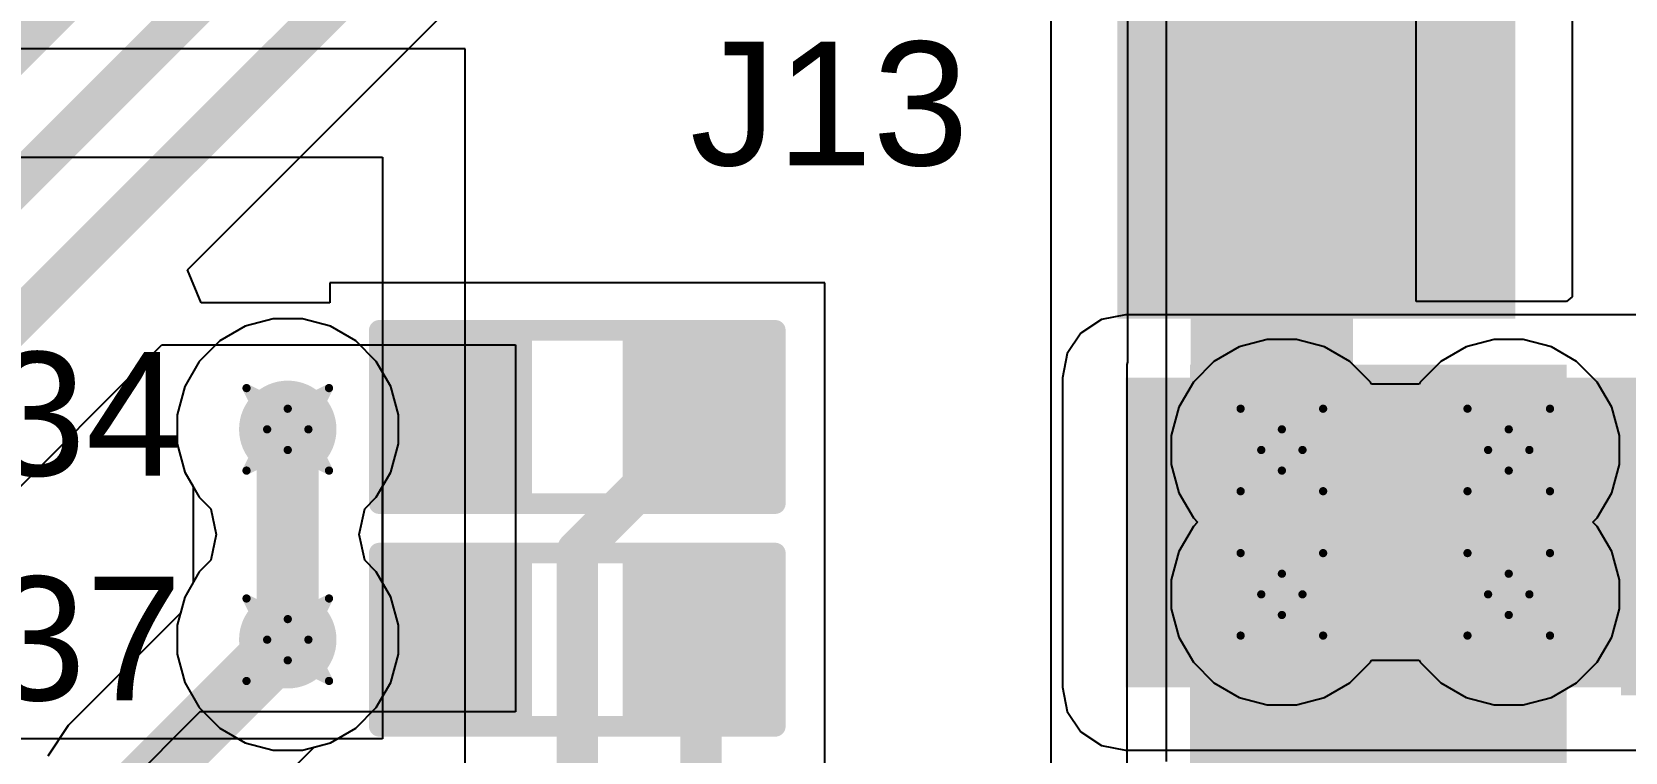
# Model space of a CAD drawing. Header units: inches. Extents: x -36 to 349, y -11 to 240.
# Drawn here: x 16.67 to 26.48, y 54.76 to 59.19 of the extents above; entities that cross this region are included whole.
import ezdxf

# ---------------------------------------------------------------- set-up
doc = ezdxf.new("R2010")
doc.units = ezdxf.units.IN
for name, color, linetype in [('Bottom Layer', 5, 'Continuous'), ('Drill Drawing', 1, 'Continuous'), ('Layer 1', 16, 'Continuous'), ('Layer 2', 76, 'Continuous'), ('Top Layer', 1, 'Continuous'), ('Top Overlay', 2, 'Continuous'), ('Top Paste', 8, 'Continuous'), ('Top Solder', 216, 'Continuous'), ('Via Holes', 16, 'Continuous')]:
    doc.layers.add(name, color=color, linetype=linetype)
doc.styles.add('Arial', font='', dxfattribs={"height": 0.2})
doc.styles.get('Arial').set_extended_font_data('Arial')

# ---------------------------------------------------------------- blocks, each defined once
blk = doc.blocks.new('R___0603_21')
at = {"layer": 'Top Layer'}
for points in [[(-0.381, 0.4445), (-0.381, -0.4445), (-1.143, -0.4445), (-1.143, 0.4445)], [(1.143, 0.4445), (1.143, -0.4445), (0.381, -0.4445), (0.381, 0.4445)]]:
    blk.add_hatch(color=1, dxfattribs=at).paths.add_polyline_path(points)
at = {"layer": 'Top Paste'}
for points in [[(-0.381, 0.4445), (-0.381, -0.4445), (-1.143, -0.4445), (-1.143, 0.4445)], [(1.143, 0.4445), (1.143, -0.4445), (0.381, -0.4445), (0.381, 0.4445)]]:
    blk.add_hatch(color=8, dxfattribs=at).paths.add_polyline_path(points)
at = {"layer": 'Top Solder'}
for points in [[(-0.2794, 0.5461), (-0.2794, -0.5461), (-1.2446, -0.5461), (-1.2446, 0.5461)], [(1.2446, 0.5461), (1.2446, -0.5461), (0.2794, -0.5461), (0.2794, 0.5461)]]:
    blk.add_hatch(color=216, dxfattribs=at).paths.add_polyline_path(points)
at = {"layer": 'Top Overlay'}
for points in [[(1.2192, 0.5334, 0.127, 0.127, 0), (-1.2192, 0.5334, 0.127, 0.127, 0)], [(-1.2192, 0.5334, 0.127, 0.127, 0), (-1.2192, -0.5334, 0.127, 0.127, 0)], [(1.2192, 0.5334, 0.127, 0.127, 0), (1.2192, -0.5334, 0.127, 0.127, 0)], [(1.2192, -0.5334, 0.127, 0.127, 0), (-1.2192, -0.5334, 0.127, 0.127, 0)]]:
    blk.add_lwpolyline(points, format="xyseb", dxfattribs=at)
for points in [[(-1.25095, 0.5334, 0.0635, 0.0635, 1), (-1.18745, 0.5334, 0.0635, 0.0635, 1)], [(-1.25095, 0.5334, 0.0635, 0.0635, 1), (-1.18745, 0.5334, 0.0635, 0.0635, 1)], [(1.18745, 0.5334, 0.0635, 0.0635, 1), (1.25095, 0.5334, 0.0635, 0.0635, 1)], [(1.18745, 0.5334, 0.0635, 0.0635, 1), (1.25095, 0.5334, 0.0635, 0.0635, 1)], [(-1.25095, -0.5334, 0.0635, 0.0635, 1), (-1.18745, -0.5334, 0.0635, 0.0635, 1)], [(-1.25095, -0.5334, 0.0635, 0.0635, 1), (-1.18745, -0.5334, 0.0635, 0.0635, 1)], [(1.18745, -0.5334, 0.0635, 0.0635, 1), (1.25095, -0.5334, 0.0635, 0.0635, 1)], [(1.18745, -0.5334, 0.0635, 0.0635, 1), (1.25095, -0.5334, 0.0635, 0.0635, 1)]]:
    blk.add_lwpolyline(points, format="xyseb", close=True, dxfattribs=at)
blk = doc.blocks.new('R___0603_23')
at = {"layer": 'Top Layer'}
for points in [[(-0.381, 0.4445), (-0.381, -0.4445), (-1.143, -0.4445), (-1.143, 0.4445)], [(1.143, 0.4445), (1.143, -0.4445), (0.381, -0.4445), (0.381, 0.4445)]]:
    blk.add_hatch(color=1, dxfattribs=at).paths.add_polyline_path(points)
at = {"layer": 'Top Paste'}
for points in [[(-0.381, 0.4445), (-0.381, -0.4445), (-1.143, -0.4445), (-1.143, 0.4445)], [(1.143, 0.4445), (1.143, -0.4445), (0.381, -0.4445), (0.381, 0.4445)]]:
    blk.add_hatch(color=8, dxfattribs=at).paths.add_polyline_path(points)
at = {"layer": 'Top Solder'}
for points in [[(-0.2794, 0.5461), (-0.2794, -0.5461), (-1.2446, -0.5461), (-1.2446, 0.5461)], [(1.2446, 0.5461), (1.2446, -0.5461), (0.2794, -0.5461), (0.2794, 0.5461)]]:
    blk.add_hatch(color=216, dxfattribs=at).paths.add_polyline_path(points)
at = {"layer": 'Top Overlay'}
for points in [[(-1.2192, 0.5334, 0.127, 0.127, 0), (1.2192, 0.5334, 0.127, 0.127, 0)], [(-1.2192, -0.5334, 0.127, 0.127, 0), (-1.2192, 0.5334, 0.127, 0.127, 0)], [(1.2192, -0.5334, 0.127, 0.127, 0), (1.2192, 0.5334, 0.127, 0.127, 0)], [(-1.2192, -0.5334, 0.127, 0.127, 0), (1.2192, -0.5334, 0.127, 0.127, 0)]]:
    blk.add_lwpolyline(points, format="xyseb", dxfattribs=at)
for points in [[(-1.25095, 0.5334, 0.0635, 0.0635, 1), (-1.18745, 0.5334, 0.0635, 0.0635, 1)], [(-1.25095, 0.5334, 0.0635, 0.0635, 1), (-1.18745, 0.5334, 0.0635, 0.0635, 1)], [(1.18745, 0.5334, 0.0635, 0.0635, 1), (1.25095, 0.5334, 0.0635, 0.0635, 1)], [(1.18745, 0.5334, 0.0635, 0.0635, 1), (1.25095, 0.5334, 0.0635, 0.0635, 1)], [(-1.25095, -0.5334, 0.0635, 0.0635, 1), (-1.18745, -0.5334, 0.0635, 0.0635, 1)], [(-1.25095, -0.5334, 0.0635, 0.0635, 1), (-1.18745, -0.5334, 0.0635, 0.0635, 1)], [(1.18745, -0.5334, 0.0635, 0.0635, 1), (1.25095, -0.5334, 0.0635, 0.0635, 1)], [(1.18745, -0.5334, 0.0635, 0.0635, 1), (1.25095, -0.5334, 0.0635, 0.0635, 1)]]:
    blk.add_lwpolyline(points, format="xyseb", close=True, dxfattribs=at)
blk = doc.blocks.new('HC_1_25_12PLT_340')
at = {"layer": 'Top Layer'}
blk.add_hatch(color=1, dxfattribs=at).paths.add_polyline_path([(8.0249, -0.1301), (10.3749, -0.1301), (10.3749, -2.6301), (8.0249, -2.6301)])
at = {"layer": 'Top Paste'}
blk.add_hatch(color=8, dxfattribs=at).paths.add_polyline_path([(8.0249, -0.1301), (10.3749, -0.1301), (10.3749, -2.6301), (8.0249, -2.6301)])
at = {"layer": 'Top Solder'}
for points in [[(6.4251, 0.5201), (6.4251, 2.2401), (7.3251, 2.2401), (7.3251, 0.5201)], [(7.9749, -0.0801), (10.4249, -0.0801), (10.4249, -2.6801), (7.9749, -2.6801)]]:
    blk.add_hatch(color=216, dxfattribs=at).paths.add_polyline_path(points)
at = {"layer": 'Top Overlay'}
for points in [[(9.9061, 0.9849, 0.127, 0.127, 0), (7.5062, 0.9849, 0.127, 0.127, 0)], [(9.9061, 0.9849, 0.127, 0.127, 0), (9.9061, 0.101, 0.127, 0.127, 0)]]:
    blk.add_lwpolyline(points, format="xyseb", dxfattribs=at)
for points in [[(7.4744, 0.9849, 0.0635, 0.0635, 1), (7.5379, 0.9849, 0.0635, 0.0635, 1)], [(9.8743, 0.9849, 0.0635, 0.0635, 1), (9.9378, 0.9849, 0.0635, 0.0635, 1)], [(9.8743, 0.9849, 0.0635, 0.0635, 1), (9.9378, 0.9849, 0.0635, 0.0635, 1)], [(9.8743, 0.101, 0.0635, 0.0635, 1), (9.9378, 0.101, 0.0635, 0.0635, 1)]]:
    blk.add_lwpolyline(points, format="xyseb", close=True, dxfattribs=at)

msp = doc.modelspace()

# ---------------------------------------------------------------- hatches: boundary and pattern name
at = {"layer": 'Bottom Layer'}
msp.add_hatch(color=5, dxfattribs=at).paths.add_polyline_path([(23.8023, 54.6529), (26.1205, 54.6529), (26.1205, 57.1428), (23.8023, 57.1428)])
h = msp.add_hatch(color=5, dxfattribs=at)
edge = h.paths.add_edge_path()
edge.add_arc((18.2462, 56.7436), 0.3, 0, 360)
h = msp.add_hatch(color=5, dxfattribs=at)
edge = h.paths.add_edge_path()
edge.add_arc((24.3676, 56.6166), 0.3, 0, 360)
h = msp.add_hatch(color=5, dxfattribs=at)
edge = h.paths.add_edge_path()
edge.add_arc((25.7646, 56.6166), 0.3, 0, 360)
h = msp.add_hatch(color=5, dxfattribs=at)
edge = h.paths.add_edge_path()
edge.add_arc((24.3676, 55.7276), 0.3, 0, 360)
h = msp.add_hatch(color=5, dxfattribs=at)
edge = h.paths.add_edge_path()
edge.add_arc((25.7646, 55.7276), 0.3, 0, 360)
h = msp.add_hatch(color=5, dxfattribs=at)
edge = h.paths.add_edge_path()
edge.add_arc((18.2462, 55.4482), 0.3, 0, 360)
at = {"layer": 'Layer 1'}
h = msp.add_hatch(color=16, dxfattribs=at)
edge = h.paths.add_edge_path()
edge.add_arc((18.2462, 56.7436), 0.3, 0, 360)
h = msp.add_hatch(color=16, dxfattribs=at)
edge = h.paths.add_edge_path()
edge.add_arc((24.3676, 56.6166), 0.3, 0, 360)
h = msp.add_hatch(color=16, dxfattribs=at)
edge = h.paths.add_edge_path()
edge.add_arc((25.7646, 56.6166), 0.3, 0, 360)
h = msp.add_hatch(color=16, dxfattribs=at)
edge = h.paths.add_edge_path()
edge.add_arc((24.3676, 55.7276), 0.3, 0, 360)
h = msp.add_hatch(color=16, dxfattribs=at)
edge = h.paths.add_edge_path()
edge.add_arc((25.7646, 55.7276), 0.3, 0, 360)
h = msp.add_hatch(color=16, dxfattribs=at)
edge = h.paths.add_edge_path()
edge.add_arc((18.2462, 55.4482), 0.3, 0, 360)
at = {"layer": 'Layer 2'}
h = msp.add_hatch(color=76, dxfattribs=at)
edge = h.paths.add_edge_path()
edge.add_arc((18.2462, 56.7436), 0.3, 0, 360)
h = msp.add_hatch(color=76, dxfattribs=at)
edge = h.paths.add_edge_path()
edge.add_arc((24.3676, 56.6166), 0.3, 0, 360)
h = msp.add_hatch(color=76, dxfattribs=at)
edge = h.paths.add_edge_path()
edge.add_arc((25.7646, 56.6166), 0.3, 0, 360)
h = msp.add_hatch(color=76, dxfattribs=at)
edge = h.paths.add_edge_path()
edge.add_arc((24.3676, 55.7276), 0.3, 0, 360)
h = msp.add_hatch(color=76, dxfattribs=at)
edge = h.paths.add_edge_path()
edge.add_arc((25.7646, 55.7276), 0.3, 0, 360)
h = msp.add_hatch(color=76, dxfattribs=at)
edge = h.paths.add_edge_path()
edge.add_arc((18.2462, 55.4482), 0.3, 0, 360)
at = {"layer": 'Top Layer'}
h = msp.add_hatch(color=1, dxfattribs=at)
edge = h.paths.add_edge_path()
edge.add_arc((18.2462, 56.7436), 0.3, 0, 360)
msp.add_hatch(color=1, dxfattribs=at).paths.add_polyline_path([(23.4051, 55.1556), (27.305, 55.1556), (27.305, 57.061), (23.4051, 57.061)])
h = msp.add_hatch(color=1, dxfattribs=at)
edge = h.paths.add_edge_path()
edge.add_arc((24.3676, 56.6166), 0.3, 0, 360)
h = msp.add_hatch(color=1, dxfattribs=at)
edge = h.paths.add_edge_path()
edge.add_arc((25.7646, 56.6166), 0.3, 0, 360)
h = msp.add_hatch(color=1, dxfattribs=at)
edge = h.paths.add_edge_path()
edge.add_arc((24.3676, 55.7276), 0.3, 0, 360)
h = msp.add_hatch(color=1, dxfattribs=at)
edge = h.paths.add_edge_path()
edge.add_arc((25.7646, 55.7276), 0.3, 0, 360)
h = msp.add_hatch(color=1, dxfattribs=at)
edge = h.paths.add_edge_path()
edge.add_arc((18.2462, 55.4482), 0.3, 0, 360)
at = {"layer": 'Via Holes'}
h = msp.add_hatch(color=7, dxfattribs=at)
edge = h.paths.add_edge_path()
edge.add_arc((18.2462, 56.7436), 0.15, 0, 360)
h = msp.add_hatch(color=7, dxfattribs=at)
edge = h.paths.add_edge_path()
edge.add_arc((24.3676, 56.6166), 0.15, 0, 360)
h = msp.add_hatch(color=7, dxfattribs=at)
edge = h.paths.add_edge_path()
edge.add_arc((25.7646, 56.6166), 0.15, 0, 360)
h = msp.add_hatch(color=7, dxfattribs=at)
edge = h.paths.add_edge_path()
edge.add_arc((24.3676, 55.7276), 0.15, 0, 360)
h = msp.add_hatch(color=7, dxfattribs=at)
edge = h.paths.add_edge_path()
edge.add_arc((25.7646, 55.7276), 0.15, 0, 360)
h = msp.add_hatch(color=7, dxfattribs=at)
edge = h.paths.add_edge_path()
edge.add_arc((18.2462, 55.4482), 0.15, 0, 360)

# ---------------------------------------------------------------- linework, layer by layer
at = {"layer": 'Bottom Layer'}
for p, q in [((23.4165, 81.8798), (23.4165, 57.1565)), ((25.1937, 57.5313), (25.1937, 74.8251)), ((26.1557, 74.4721), (26.1557, 57.5601)), ((26.1205, 57.5313), (25.1937, 57.5313)), ((26.1557, 57.5601), (26.1205, 57.5313)), ((18.1565, 57.4246), (17.9833, 57.3782)), ((18.3359, 57.4246), (18.1565, 57.4246)), ((18.5091, 57.3782), (18.3359, 57.4246)), ((17.9833, 57.3782), (17.8281, 57.2885)), ((18.6643, 57.2885), (18.5091, 57.3782)), ((17.8281, 57.2885), (17.7013, 57.1617)), ((18.7911, 57.1617), (18.6643, 57.2885)), ((17.7013, 57.1617), (17.6116, 57.0065)), ((18.8808, 57.0065), (18.7911, 57.1617)), ((23.4165, 57.1565), (23.4138, 57.1428)), ((23.4138, 57.1428), (23.4138, 54.6529)), ((17.6116, 57.0065), (17.5652, 56.8333)), ((18.9272, 56.8333), (18.8808, 57.0065)), ((17.5652, 56.8333), (17.5652, 56.6539)), ((18.9272, 56.6539), (18.9272, 56.8333)), ((17.5652, 56.6539), (17.6116, 56.4807)), ((18.8808, 56.4807), (18.9272, 56.6539)), ((17.6116, 56.4807), (17.6635, 56.3909)), ((18.8289, 56.3909), (18.8808, 56.4807)), ((17.6635, 56.3909), (17.6635, 55.8009)), ((18.8289, 55.8009), (18.8289, 56.3909)), ((17.6635, 55.8009), (17.6116, 55.7111)), ((18.8808, 55.7111), (18.8289, 55.8009)), ((17.6116, 55.7111), (17.5847, 55.6108)), ((18.9272, 55.5379), (18.8808, 55.7111)), ((17.5847, 55.6108), (16.8944, 54.9204)), ((18.9272, 55.3585), (18.9272, 55.5379)), ((18.8808, 55.1853), (18.9272, 55.3585)), ((18.7911, 55.0301), (18.8808, 55.1853)), ((18.6643, 54.9033), (18.7911, 55.0301)), ((16.8944, 54.9204), (16.7681, 54.7314)), ((18.5091, 54.8136), (18.6643, 54.9033)), ((17.8891, 54.267), (18.4088, 54.7867)), ((18.4088, 54.7867), (18.5091, 54.8136))]:
    msp.add_line(p, q, dxfattribs=at)
for points in [[(24.3051, 56.5541, 1, 1, 0), (24.3051, 82.2479, 1, 1, 0)], [(24.3051, 56.5541, 1, 1, 0), (24.9614, 55.8978, 1, 1, 0)], [(18.2462, 55.4482, 0.381, 0.381, 0), (18.2462, 56.7436, 0.381, 0.381, 0)], [(17.3064, 54.5084, 0.381, 0.381, 0), (18.2462, 55.4482, 0.381, 0.381, 0)]]:
    msp.add_lwpolyline(points, format="xyseb", dxfattribs=at)
for points in [[(24.0551, 56.5541, 0.5, 0.5, 1), (24.5551, 56.5541, 0.5, 0.5, 1)], [(24.0551, 56.5541, 0.5, 0.5, 1), (24.5551, 56.5541, 0.5, 0.5, 1)], [(18.1509, 56.7436, 0.1905, 0.1905, 1), (18.3414, 56.7436, 0.1905, 0.1905, 1)], [(24.7114, 55.8978, 0.5, 0.5, 1), (25.2114, 55.8978, 0.5, 0.5, 1)], [(18.1509, 55.4482, 0.1905, 0.1905, 1), (18.3414, 55.4482, 0.1905, 0.1905, 1)], [(18.1509, 55.4482, 0.1905, 0.1905, 1), (18.3414, 55.4482, 0.1905, 0.1905, 1)]]:
    msp.add_lwpolyline(points, format="xyseb", close=True, dxfattribs=at)
at = {"layer": 'Drill Drawing'}
for points in [[(17.9922, 56.9976, 0.0508, 0.0508, 0), (18.2462, 56.8706, 0.0508, 0.0508, 0)], [(17.9922, 56.9976, 0.0508, 0.0508, 0), (18.1192, 56.7436, 0.0508, 0.0508, 0)], [(18.2462, 56.8706, 0.0508, 0.0508, 0), (18.5002, 56.9976, 0.0508, 0.0508, 0)], [(18.3732, 56.7436, 0.0508, 0.0508, 0), (18.5002, 56.9976, 0.0508, 0.0508, 0)], [(24.1136, 56.8706, 0.0508, 0.0508, 0), (24.3676, 56.7436, 0.0508, 0.0508, 0)], [(24.1136, 56.8706, 0.0508, 0.0508, 0), (24.2406, 56.6166, 0.0508, 0.0508, 0)], [(24.3676, 56.7436, 0.0508, 0.0508, 0), (24.6216, 56.8706, 0.0508, 0.0508, 0)], [(24.4946, 56.6166, 0.0508, 0.0508, 0), (24.6216, 56.8706, 0.0508, 0.0508, 0)], [(25.5106, 56.8706, 0.0508, 0.0508, 0), (25.7646, 56.7436, 0.0508, 0.0508, 0)], [(25.5106, 56.8706, 0.0508, 0.0508, 0), (25.6376, 56.6166, 0.0508, 0.0508, 0)], [(25.7646, 56.7436, 0.0508, 0.0508, 0), (26.0186, 56.8706, 0.0508, 0.0508, 0)], [(25.8916, 56.6166, 0.0508, 0.0508, 0), (26.0186, 56.8706, 0.0508, 0.0508, 0)], [(17.9922, 56.4896, 0.0508, 0.0508, 0), (18.1192, 56.7436, 0.0508, 0.0508, 0)], [(18.3732, 56.7436, 0.0508, 0.0508, 0), (18.5002, 56.4896, 0.0508, 0.0508, 0)], [(17.9922, 56.4896, 0.0508, 0.0508, 0), (18.2462, 56.6166, 0.0508, 0.0508, 0)], [(18.2462, 56.6166, 0.0508, 0.0508, 0), (18.5002, 56.4896, 0.0508, 0.0508, 0)], [(24.1136, 56.3626, 0.0508, 0.0508, 0), (24.2406, 56.6166, 0.0508, 0.0508, 0)], [(24.4946, 56.6166, 0.0508, 0.0508, 0), (24.6216, 56.3626, 0.0508, 0.0508, 0)], [(25.5106, 56.3626, 0.0508, 0.0508, 0), (25.6376, 56.6166, 0.0508, 0.0508, 0)], [(25.8916, 56.6166, 0.0508, 0.0508, 0), (26.0186, 56.3626, 0.0508, 0.0508, 0)], [(24.1136, 56.3626, 0.0508, 0.0508, 0), (24.3676, 56.4896, 0.0508, 0.0508, 0)], [(24.3676, 56.4896, 0.0508, 0.0508, 0), (24.6216, 56.3626, 0.0508, 0.0508, 0)], [(25.5106, 56.3626, 0.0508, 0.0508, 0), (25.7646, 56.4896, 0.0508, 0.0508, 0)], [(25.7646, 56.4896, 0.0508, 0.0508, 0), (26.0186, 56.3626, 0.0508, 0.0508, 0)], [(24.1136, 55.9816, 0.0508, 0.0508, 0), (24.3676, 55.8546, 0.0508, 0.0508, 0)], [(24.1136, 55.9816, 0.0508, 0.0508, 0), (24.2406, 55.7276, 0.0508, 0.0508, 0)], [(24.3676, 55.8546, 0.0508, 0.0508, 0), (24.6216, 55.9816, 0.0508, 0.0508, 0)], [(24.4946, 55.7276, 0.0508, 0.0508, 0), (24.6216, 55.9816, 0.0508, 0.0508, 0)], [(25.5106, 55.9816, 0.0508, 0.0508, 0), (25.7646, 55.8546, 0.0508, 0.0508, 0)], [(25.5106, 55.9816, 0.0508, 0.0508, 0), (25.6376, 55.7276, 0.0508, 0.0508, 0)], [(25.7646, 55.8546, 0.0508, 0.0508, 0), (26.0186, 55.9816, 0.0508, 0.0508, 0)], [(25.8916, 55.7276, 0.0508, 0.0508, 0), (26.0186, 55.9816, 0.0508, 0.0508, 0)], [(17.9922, 55.7022, 0.0508, 0.0508, 0), (18.2462, 55.5752, 0.0508, 0.0508, 0)], [(17.9922, 55.7022, 0.0508, 0.0508, 0), (18.1192, 55.4482, 0.0508, 0.0508, 0)], [(18.2462, 55.5752, 0.0508, 0.0508, 0), (18.5002, 55.7022, 0.0508, 0.0508, 0)], [(18.3732, 55.4482, 0.0508, 0.0508, 0), (18.5002, 55.7022, 0.0508, 0.0508, 0)], [(24.1136, 55.4736, 0.0508, 0.0508, 0), (24.2406, 55.7276, 0.0508, 0.0508, 0)], [(24.4946, 55.7276, 0.0508, 0.0508, 0), (24.6216, 55.4736, 0.0508, 0.0508, 0)], [(25.5106, 55.4736, 0.0508, 0.0508, 0), (25.6376, 55.7276, 0.0508, 0.0508, 0)], [(25.8916, 55.7276, 0.0508, 0.0508, 0), (26.0186, 55.4736, 0.0508, 0.0508, 0)], [(24.1136, 55.4736, 0.0508, 0.0508, 0), (24.3676, 55.6006, 0.0508, 0.0508, 0)], [(24.3676, 55.6006, 0.0508, 0.0508, 0), (24.6216, 55.4736, 0.0508, 0.0508, 0)], [(25.5106, 55.4736, 0.0508, 0.0508, 0), (25.7646, 55.6006, 0.0508, 0.0508, 0)], [(25.7646, 55.6006, 0.0508, 0.0508, 0), (26.0186, 55.4736, 0.0508, 0.0508, 0)], [(17.9922, 55.1942, 0.0508, 0.0508, 0), (18.1192, 55.4482, 0.0508, 0.0508, 0)], [(18.3732, 55.4482, 0.0508, 0.0508, 0), (18.5002, 55.1942, 0.0508, 0.0508, 0)], [(17.9922, 55.1942, 0.0508, 0.0508, 0), (18.2462, 55.3212, 0.0508, 0.0508, 0)], [(18.2462, 55.3212, 0.0508, 0.0508, 0), (18.5002, 55.1942, 0.0508, 0.0508, 0)]]:
    msp.add_lwpolyline(points, format="xyseb", dxfattribs=at)
for points in [[(17.9795, 56.9976, 0.0254, 0.0254, 1), (18.0049, 56.9976, 0.0254, 0.0254, 1)], [(17.9795, 56.9976, 0.0254, 0.0254, 1), (18.0049, 56.9976, 0.0254, 0.0254, 1)], [(18.4875, 56.9976, 0.0254, 0.0254, 1), (18.5129, 56.9976, 0.0254, 0.0254, 1)], [(18.4875, 56.9976, 0.0254, 0.0254, 1), (18.5129, 56.9976, 0.0254, 0.0254, 1)], [(18.2335, 56.8706, 0.0254, 0.0254, 1), (18.2589, 56.8706, 0.0254, 0.0254, 1)], [(18.2335, 56.8706, 0.0254, 0.0254, 1), (18.2589, 56.8706, 0.0254, 0.0254, 1)], [(24.1009, 56.8706, 0.0254, 0.0254, 1), (24.1263, 56.8706, 0.0254, 0.0254, 1)], [(24.1009, 56.8706, 0.0254, 0.0254, 1), (24.1263, 56.8706, 0.0254, 0.0254, 1)], [(24.6089, 56.8706, 0.0254, 0.0254, 1), (24.6343, 56.8706, 0.0254, 0.0254, 1)], [(24.6089, 56.8706, 0.0254, 0.0254, 1), (24.6343, 56.8706, 0.0254, 0.0254, 1)], [(25.4979, 56.8706, 0.0254, 0.0254, 1), (25.5233, 56.8706, 0.0254, 0.0254, 1)], [(25.4979, 56.8706, 0.0254, 0.0254, 1), (25.5233, 56.8706, 0.0254, 0.0254, 1)], [(26.0059, 56.8706, 0.0254, 0.0254, 1), (26.0313, 56.8706, 0.0254, 0.0254, 1)], [(26.0059, 56.8706, 0.0254, 0.0254, 1), (26.0313, 56.8706, 0.0254, 0.0254, 1)], [(18.1065, 56.7436, 0.0254, 0.0254, 1), (18.1319, 56.7436, 0.0254, 0.0254, 1)], [(18.1065, 56.7436, 0.0254, 0.0254, 1), (18.1319, 56.7436, 0.0254, 0.0254, 1)], [(18.3605, 56.7436, 0.0254, 0.0254, 1), (18.3859, 56.7436, 0.0254, 0.0254, 1)], [(18.3605, 56.7436, 0.0254, 0.0254, 1), (18.3859, 56.7436, 0.0254, 0.0254, 1)], [(24.3549, 56.7436, 0.0254, 0.0254, 1), (24.3803, 56.7436, 0.0254, 0.0254, 1)], [(24.3549, 56.7436, 0.0254, 0.0254, 1), (24.3803, 56.7436, 0.0254, 0.0254, 1)], [(25.7519, 56.7436, 0.0254, 0.0254, 1), (25.7773, 56.7436, 0.0254, 0.0254, 1)], [(25.7519, 56.7436, 0.0254, 0.0254, 1), (25.7773, 56.7436, 0.0254, 0.0254, 1)], [(18.2335, 56.6166, 0.0254, 0.0254, 1), (18.2589, 56.6166, 0.0254, 0.0254, 1)], [(18.2335, 56.6166, 0.0254, 0.0254, 1), (18.2589, 56.6166, 0.0254, 0.0254, 1)], [(24.2279, 56.6166, 0.0254, 0.0254, 1), (24.2533, 56.6166, 0.0254, 0.0254, 1)], [(24.2279, 56.6166, 0.0254, 0.0254, 1), (24.2533, 56.6166, 0.0254, 0.0254, 1)], [(24.4819, 56.6166, 0.0254, 0.0254, 1), (24.5073, 56.6166, 0.0254, 0.0254, 1)], [(24.4819, 56.6166, 0.0254, 0.0254, 1), (24.5073, 56.6166, 0.0254, 0.0254, 1)], [(25.6249, 56.6166, 0.0254, 0.0254, 1), (25.6503, 56.6166, 0.0254, 0.0254, 1)], [(25.6249, 56.6166, 0.0254, 0.0254, 1), (25.6503, 56.6166, 0.0254, 0.0254, 1)], [(25.8789, 56.6166, 0.0254, 0.0254, 1), (25.9043, 56.6166, 0.0254, 0.0254, 1)], [(25.8789, 56.6166, 0.0254, 0.0254, 1), (25.9043, 56.6166, 0.0254, 0.0254, 1)], [(17.9795, 56.4896, 0.0254, 0.0254, 1), (18.0049, 56.4896, 0.0254, 0.0254, 1)], [(17.9795, 56.4896, 0.0254, 0.0254, 1), (18.0049, 56.4896, 0.0254, 0.0254, 1)], [(18.4875, 56.4896, 0.0254, 0.0254, 1), (18.5129, 56.4896, 0.0254, 0.0254, 1)], [(18.4875, 56.4896, 0.0254, 0.0254, 1), (18.5129, 56.4896, 0.0254, 0.0254, 1)], [(24.3549, 56.4896, 0.0254, 0.0254, 1), (24.3803, 56.4896, 0.0254, 0.0254, 1)], [(24.3549, 56.4896, 0.0254, 0.0254, 1), (24.3803, 56.4896, 0.0254, 0.0254, 1)], [(25.7519, 56.4896, 0.0254, 0.0254, 1), (25.7773, 56.4896, 0.0254, 0.0254, 1)], [(25.7519, 56.4896, 0.0254, 0.0254, 1), (25.7773, 56.4896, 0.0254, 0.0254, 1)], [(24.1009, 56.3626, 0.0254, 0.0254, 1), (24.1263, 56.3626, 0.0254, 0.0254, 1)], [(24.1009, 56.3626, 0.0254, 0.0254, 1), (24.1263, 56.3626, 0.0254, 0.0254, 1)], [(24.6089, 56.3626, 0.0254, 0.0254, 1), (24.6343, 56.3626, 0.0254, 0.0254, 1)], [(24.6089, 56.3626, 0.0254, 0.0254, 1), (24.6343, 56.3626, 0.0254, 0.0254, 1)], [(25.4979, 56.3626, 0.0254, 0.0254, 1), (25.5233, 56.3626, 0.0254, 0.0254, 1)], [(25.4979, 56.3626, 0.0254, 0.0254, 1), (25.5233, 56.3626, 0.0254, 0.0254, 1)], [(26.0059, 56.3626, 0.0254, 0.0254, 1), (26.0313, 56.3626, 0.0254, 0.0254, 1)], [(26.0059, 56.3626, 0.0254, 0.0254, 1), (26.0313, 56.3626, 0.0254, 0.0254, 1)], [(24.1009, 55.9816, 0.0254, 0.0254, 1), (24.1263, 55.9816, 0.0254, 0.0254, 1)], [(24.1009, 55.9816, 0.0254, 0.0254, 1), (24.1263, 55.9816, 0.0254, 0.0254, 1)], [(24.6089, 55.9816, 0.0254, 0.0254, 1), (24.6343, 55.9816, 0.0254, 0.0254, 1)], [(24.6089, 55.9816, 0.0254, 0.0254, 1), (24.6343, 55.9816, 0.0254, 0.0254, 1)], [(25.4979, 55.9816, 0.0254, 0.0254, 1), (25.5233, 55.9816, 0.0254, 0.0254, 1)], [(25.4979, 55.9816, 0.0254, 0.0254, 1), (25.5233, 55.9816, 0.0254, 0.0254, 1)], [(26.0059, 55.9816, 0.0254, 0.0254, 1), (26.0313, 55.9816, 0.0254, 0.0254, 1)], [(26.0059, 55.9816, 0.0254, 0.0254, 1), (26.0313, 55.9816, 0.0254, 0.0254, 1)], [(24.3549, 55.8546, 0.0254, 0.0254, 1), (24.3803, 55.8546, 0.0254, 0.0254, 1)], [(24.3549, 55.8546, 0.0254, 0.0254, 1), (24.3803, 55.8546, 0.0254, 0.0254, 1)], [(25.7519, 55.8546, 0.0254, 0.0254, 1), (25.7773, 55.8546, 0.0254, 0.0254, 1)], [(25.7519, 55.8546, 0.0254, 0.0254, 1), (25.7773, 55.8546, 0.0254, 0.0254, 1)], [(17.9795, 55.7022, 0.0254, 0.0254, 1), (18.0049, 55.7022, 0.0254, 0.0254, 1)], [(17.9795, 55.7022, 0.0254, 0.0254, 1), (18.0049, 55.7022, 0.0254, 0.0254, 1)], [(18.4875, 55.7022, 0.0254, 0.0254, 1), (18.5129, 55.7022, 0.0254, 0.0254, 1)], [(18.4875, 55.7022, 0.0254, 0.0254, 1), (18.5129, 55.7022, 0.0254, 0.0254, 1)], [(24.2279, 55.7276, 0.0254, 0.0254, 1), (24.2533, 55.7276, 0.0254, 0.0254, 1)], [(24.2279, 55.7276, 0.0254, 0.0254, 1), (24.2533, 55.7276, 0.0254, 0.0254, 1)], [(24.4819, 55.7276, 0.0254, 0.0254, 1), (24.5073, 55.7276, 0.0254, 0.0254, 1)], [(24.4819, 55.7276, 0.0254, 0.0254, 1), (24.5073, 55.7276, 0.0254, 0.0254, 1)], [(25.6249, 55.7276, 0.0254, 0.0254, 1), (25.6503, 55.7276, 0.0254, 0.0254, 1)], [(25.6249, 55.7276, 0.0254, 0.0254, 1), (25.6503, 55.7276, 0.0254, 0.0254, 1)], [(25.8789, 55.7276, 0.0254, 0.0254, 1), (25.9043, 55.7276, 0.0254, 0.0254, 1)], [(25.8789, 55.7276, 0.0254, 0.0254, 1), (25.9043, 55.7276, 0.0254, 0.0254, 1)], [(18.2335, 55.5752, 0.0254, 0.0254, 1), (18.2589, 55.5752, 0.0254, 0.0254, 1)], [(18.2335, 55.5752, 0.0254, 0.0254, 1), (18.2589, 55.5752, 0.0254, 0.0254, 1)], [(24.3549, 55.6006, 0.0254, 0.0254, 1), (24.3803, 55.6006, 0.0254, 0.0254, 1)], [(24.3549, 55.6006, 0.0254, 0.0254, 1), (24.3803, 55.6006, 0.0254, 0.0254, 1)], [(25.7519, 55.6006, 0.0254, 0.0254, 1), (25.7773, 55.6006, 0.0254, 0.0254, 1)], [(25.7519, 55.6006, 0.0254, 0.0254, 1), (25.7773, 55.6006, 0.0254, 0.0254, 1)], [(18.1065, 55.4482, 0.0254, 0.0254, 1), (18.1319, 55.4482, 0.0254, 0.0254, 1)], [(18.1065, 55.4482, 0.0254, 0.0254, 1), (18.1319, 55.4482, 0.0254, 0.0254, 1)], [(18.3605, 55.4482, 0.0254, 0.0254, 1), (18.3859, 55.4482, 0.0254, 0.0254, 1)], [(18.3605, 55.4482, 0.0254, 0.0254, 1), (18.3859, 55.4482, 0.0254, 0.0254, 1)], [(24.1009, 55.4736, 0.0254, 0.0254, 1), (24.1263, 55.4736, 0.0254, 0.0254, 1)], [(24.1009, 55.4736, 0.0254, 0.0254, 1), (24.1263, 55.4736, 0.0254, 0.0254, 1)], [(24.6089, 55.4736, 0.0254, 0.0254, 1), (24.6343, 55.4736, 0.0254, 0.0254, 1)], [(24.6089, 55.4736, 0.0254, 0.0254, 1), (24.6343, 55.4736, 0.0254, 0.0254, 1)], [(25.4979, 55.4736, 0.0254, 0.0254, 1), (25.5233, 55.4736, 0.0254, 0.0254, 1)], [(25.4979, 55.4736, 0.0254, 0.0254, 1), (25.5233, 55.4736, 0.0254, 0.0254, 1)], [(26.0059, 55.4736, 0.0254, 0.0254, 1), (26.0313, 55.4736, 0.0254, 0.0254, 1)], [(26.0059, 55.4736, 0.0254, 0.0254, 1), (26.0313, 55.4736, 0.0254, 0.0254, 1)], [(18.2335, 55.3212, 0.0254, 0.0254, 1), (18.2589, 55.3212, 0.0254, 0.0254, 1)], [(18.2335, 55.3212, 0.0254, 0.0254, 1), (18.2589, 55.3212, 0.0254, 0.0254, 1)], [(17.9795, 55.1942, 0.0254, 0.0254, 1), (18.0049, 55.1942, 0.0254, 0.0254, 1)], [(17.9795, 55.1942, 0.0254, 0.0254, 1), (18.0049, 55.1942, 0.0254, 0.0254, 1)], [(18.4875, 55.1942, 0.0254, 0.0254, 1), (18.5129, 55.1942, 0.0254, 0.0254, 1)], [(18.4875, 55.1942, 0.0254, 0.0254, 1), (18.5129, 55.1942, 0.0254, 0.0254, 1)]]:
    msp.add_lwpolyline(points, format="xyseb", close=True, dxfattribs=at)
at = {"layer": 'Layer 1'}
for p, q in [((18.1565, 57.4246), (17.9833, 57.3782)), ((18.3359, 57.4246), (18.1565, 57.4246)), ((18.5091, 57.3782), (18.3359, 57.4246)), ((17.9833, 57.3782), (17.8281, 57.2885)), ((18.6643, 57.2885), (18.5091, 57.3782)), ((24.2779, 57.2976), (24.1047, 57.2512)), ((24.4573, 57.2976), (24.2779, 57.2976)), ((24.6305, 57.2512), (24.4573, 57.2976)), ((25.6749, 57.2976), (25.5017, 57.2512)), ((25.8543, 57.2976), (25.6749, 57.2976)), ((26.0275, 57.2512), (25.8543, 57.2976)), ((17.8281, 57.2885), (17.7013, 57.1617)), ((18.7911, 57.1617), (18.6643, 57.2885)), ((24.1047, 57.2512), (23.9495, 57.1615)), ((24.7857, 57.1615), (24.6305, 57.2512)), ((25.5017, 57.2512), (25.3465, 57.1615)), ((26.1827, 57.1615), (26.0275, 57.2512)), ((17.7013, 57.1617), (17.6116, 57.0065)), ((18.8808, 57.0065), (18.7911, 57.1617)), ((23.9495, 57.1615), (23.8227, 57.0347)), ((24.9125, 57.0347), (24.7857, 57.1615)), ((25.3465, 57.1615), (25.2197, 57.0347)), ((26.3095, 57.0347), (26.1827, 57.1615)), ((17.6116, 57.0065), (17.5652, 56.8333)), ((18.9272, 56.8333), (18.8808, 57.0065)), ((23.8227, 57.0347), (23.733, 56.8795)), ((24.9195, 57.0228), (24.9125, 57.0347)), ((25.2127, 57.0228), (24.9195, 57.0228)), ((25.2197, 57.0347), (25.2127, 57.0228)), ((26.3992, 56.8795), (26.3095, 57.0347)), ((17.5652, 56.8333), (17.5652, 56.6539)), ((18.9272, 56.6539), (18.9272, 56.8333)), ((23.733, 56.8795), (23.6866, 56.7063)), ((26.4456, 56.7063), (26.3992, 56.8795)), ((17.5652, 56.6539), (17.6116, 56.4807)), ((18.8808, 56.4807), (18.9272, 56.6539)), ((23.6866, 56.7063), (23.6866, 56.5269)), ((26.4456, 56.5269), (26.4456, 56.7063)), ((23.6866, 56.5269), (23.733, 56.3537)), ((26.3992, 56.3537), (26.4456, 56.5269)), ((17.6116, 56.4807), (17.7013, 56.3255)), ((18.7911, 56.3255), (18.8808, 56.4807)), ((17.7013, 56.3255), (17.7724, 56.2543)), ((18.72, 56.2543), (18.7911, 56.3255)), ((23.733, 56.3537), (23.8227, 56.1985)), ((26.3095, 56.1985), (26.3992, 56.3537)), ((17.7724, 56.2543), (17.8062, 56.0959)), ((18.6862, 56.0959), (18.72, 56.2543)), ((23.8227, 56.1457), (23.733, 55.9905)), ((23.8227, 56.1985), (23.849, 56.1721)), ((23.849, 56.1721), (23.8227, 56.1457)), ((26.2832, 56.1721), (26.3095, 56.1985)), ((26.3095, 56.1457), (26.2832, 56.1721)), ((26.3992, 55.9905), (26.3095, 56.1457)), ((17.8062, 56.0959), (17.7724, 55.9375)), ((18.72, 55.9375), (18.6862, 56.0959)), ((17.7724, 55.9375), (17.7013, 55.8663)), ((18.7911, 55.8663), (18.72, 55.9375)), ((23.733, 55.9905), (23.6866, 55.8173)), ((26.4456, 55.8173), (26.3992, 55.9905)), ((17.7013, 55.8663), (17.6116, 55.7111)), ((18.8808, 55.7111), (18.7911, 55.8663)), ((23.6866, 55.8173), (23.6866, 55.6379)), ((26.4456, 55.6379), (26.4456, 55.8173)), ((17.6116, 55.7111), (17.5652, 55.5379)), ((18.9272, 55.5379), (18.8808, 55.7111)), ((23.6866, 55.6379), (23.733, 55.4647)), ((26.3992, 55.4647), (26.4456, 55.6379)), ((17.5652, 55.5379), (17.5652, 55.3585)), ((18.9272, 55.3585), (18.9272, 55.5379)), ((23.733, 55.4647), (23.8227, 55.3095)), ((26.3095, 55.3095), (26.3992, 55.4647)), ((17.5652, 55.3585), (17.6116, 55.1853)), ((18.8808, 55.1853), (18.9272, 55.3585)), ((23.8227, 55.3095), (23.9495, 55.1827)), ((24.7857, 55.1827), (24.9125, 55.3095)), ((24.9125, 55.3095), (24.9195, 55.3214)), ((24.9195, 55.3214), (25.2127, 55.3214)), ((25.2127, 55.3214), (25.2197, 55.3095)), ((25.2197, 55.3095), (25.3465, 55.1827)), ((26.1827, 55.1827), (26.3095, 55.3095)), ((17.6116, 55.1853), (17.7013, 55.0301)), ((18.7911, 55.0301), (18.8808, 55.1853)), ((23.9495, 55.1827), (24.1047, 55.093)), ((24.6305, 55.093), (24.7857, 55.1827)), ((25.3465, 55.1827), (25.5017, 55.093)), ((26.0275, 55.093), (26.1827, 55.1827)), ((24.1047, 55.093), (24.2779, 55.0466)), ((24.2779, 55.0466), (24.4573, 55.0466)), ((24.4573, 55.0466), (24.6305, 55.093)), ((25.5017, 55.093), (25.6749, 55.0466)), ((25.6749, 55.0466), (25.8543, 55.0466)), ((25.8543, 55.0466), (26.0275, 55.093)), ((17.7013, 55.0301), (17.8281, 54.9033)), ((18.6643, 54.9033), (18.7911, 55.0301)), ((17.8281, 54.9033), (17.9833, 54.8136)), ((18.5091, 54.8136), (18.6643, 54.9033)), ((17.9833, 54.8136), (18.1565, 54.7672)), ((18.1565, 54.7672), (18.3359, 54.7672)), ((18.3359, 54.7672), (18.5091, 54.8136))]:
    msp.add_line(p, q, dxfattribs=at)
at = {"layer": 'Layer 2'}
for p, q in [((23.6564, 54.6983), (23.6564, 64.3382)), ((22.9452, 63.5825), (22.9452, 54.5637)), ((19.3384, 59.0867), (9.4324, 59.0867)), ((19.3384, 54.356), (19.3384, 59.0867)), ((10.1944, 58.42), (18.8304, 58.42)), ((18.8304, 58.42), (18.8304, 54.8386)), ((18.8304, 54.8386), (16.265, 54.8386))]:
    msp.add_line(p, q, dxfattribs=at)
at = {"layer": 'Top Layer'}
for p, q in [((17.6281, 57.7265), (19.988, 60.0864)), ((17.7122, 57.5233), (17.6281, 57.7265)), ((21.553, 57.6453), (18.505, 57.6453)), ((18.505, 57.6453), (18.505, 57.5233)), ((21.553, 55.9943), (21.553, 57.6453)), ((18.505, 57.5233), (17.7122, 57.5233)), ((23.2565, 57.4199), (23.1305, 57.3357)), ((23.4051, 57.4495), (23.2565, 57.4199)), ((27.305, 57.4495), (23.4051, 57.4495)), ((23.1305, 57.3357), (23.0462, 57.2097)), ((9.6102, 49.403), (17.4715, 57.2643)), ((17.4715, 57.2643), (19.648, 57.2643)), ((19.648, 57.2643), (19.648, 55.0037)), ((23.0462, 57.2097), (23.0167, 57.061)), ((23.0167, 57.061), (23.0167, 55.1556)), ((21.553, 54.6227), (21.553, 55.9943)), ((23.0167, 55.1556), (23.0462, 55.007)), ((17.7051, 55.0037), (11.5406, 48.8392)), ((19.648, 55.0037), (17.7051, 55.0037)), ((23.0462, 55.007), (23.1305, 54.881)), ((23.1305, 54.881), (23.2565, 54.7967)), ((23.2565, 54.7967), (23.4051, 54.7672)), ((23.4051, 54.7672), (26.9733, 54.7672))]:
    msp.add_line(p, q, dxfattribs=at)
for points in [[(7.612, 50.1137, 0.254, 0.254, 0), (19.2841, 61.7858, 0.254, 0.254, 0)], [(8.2386, 49.9096, 0.254, 0.254, 0), (19.5274, 61.1984, 0.254, 0.254, 0)], [(8.915, 49.7459, 0.254, 0.254, 0), (19.7735, 60.6044, 0.254, 0.254, 0)], [(24.5801, 58.7258, 0.381, 0.381, 0), (25.2846, 59.4303, 0.381, 0.381, 0)], [(20.791, 56.7563, 0.254, 0.254, 0), (20.791, 56.8198, 0.254, 0.254, 0)], [(20.029, 55.9943, 0.254, 0.254, 0), (20.791, 56.7563, 0.254, 0.254, 0)], [(20.029, 52.0863, 0.254, 0.254, 0), (20.029, 55.9943, 0.254, 0.254, 0)], [(20.791, 54.0606, 0.254, 0.254, 0), (20.791, 55.4482, 0.254, 0.254, 0)]]:
    msp.add_lwpolyline(points, format="xyseb", dxfattribs=at)
for points in [[(24.4849, 58.7258, 0.1905, 0.1905, 1), (24.6754, 58.7258, 0.1905, 0.1905, 1)], [(20.7275, 56.8198, 0.127, 0.127, 1), (20.8545, 56.8198, 0.127, 0.127, 1)], [(20.7275, 56.7563, 0.127, 0.127, 1), (20.8545, 56.7563, 0.127, 0.127, 1)], [(20.7275, 56.7563, 0.127, 0.127, 1), (20.8545, 56.7563, 0.127, 0.127, 1)], [(19.9655, 55.9943, 0.127, 0.127, 1), (20.0925, 55.9943, 0.127, 0.127, 1)], [(19.9655, 55.9943, 0.127, 0.127, 1), (20.0925, 55.9943, 0.127, 0.127, 1)], [(20.7275, 55.4482, 0.127, 0.127, 1), (20.8545, 55.4482, 0.127, 0.127, 1)]]:
    msp.add_lwpolyline(points, format="xyseb", close=True, dxfattribs=at)

# ---------------------------------------------------------------- block references
at = {"rotation": 180}
for name, p in [('HC_1_25_12PLT_340', (33.7801, 57.3457)), ('R___0603_21', (20.029, 55.4482))]:
    msp.add_blockref(name, p, dxfattribs=at)
msp.add_blockref('R___0603_23', (20.029, 56.8198))

# ---------------------------------------------------------------- texts
at = {"layer": 'Top Overlay', "style": 'Arial'}
for s, p in [('J13', (20.723, 58.3693)), ('R134', (15.0499, 56.458)), ('R137', (15.0499, 55.0753))]:
    msp.add_text(s, height=0.762, dxfattribs=at).set_placement(p)

doc.saveas('drawing.dxf')
